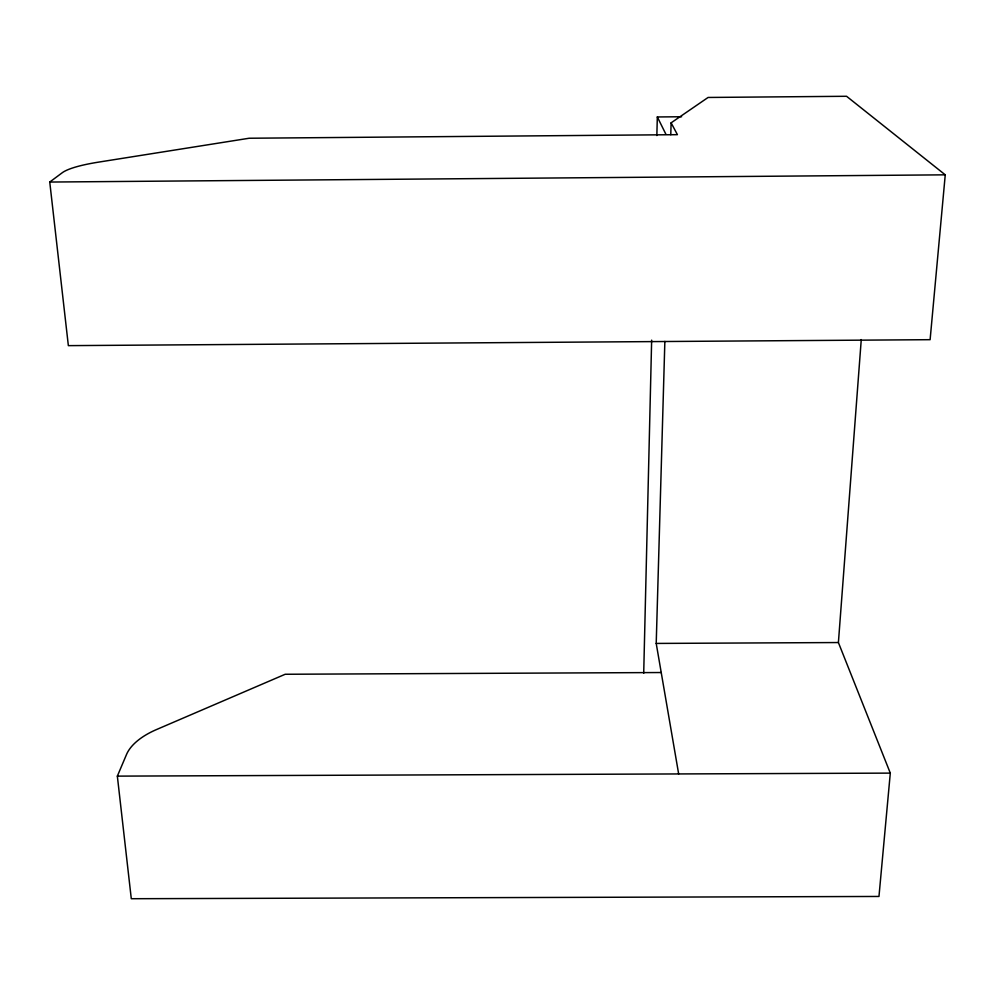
<?xml version="1.0" encoding="UTF-8"?>
<svg xmlns="http://www.w3.org/2000/svg" width="995" height="995" viewBox="0 0 995 995"><rect width="100%" height="100%" fill="white"/><g stroke="black" fill="none" stroke-linecap="round" stroke-linejoin="round"><path stroke-width="1.49" d="M651.65 340.153L643.703 673.329M656.849 135.556L657.322 116.962L681.6 116.751M678.665 773.948L656.215 643.429L664.859 341.434M670.779 134.686L671.115 122.833L708.092 97.46L846.558 96.279L945.25 174.834L930.114 339.681L68.356 345.638L49.75 182.048L62.138 172.819A80.844 14.85 -2.8 0 1 98.604 162.123L249.136 138.243L677.421 134.673L671.115 122.833M661.227 672.533L285.204 674.262L156.526 729.546A70.023 35.285 -7.6 0 0 126.527 754.471L117.348 776.125L131.29 898.721L878.971 896.458L890.301 773.115L838.399 642.546L861.26 339.581M49.75 182.048L945.25 174.834M656.215 643.429L838.399 642.546M117.348 776.125L890.301 773.115M657.322 116.962L665.904 134.25"/></g></svg>
